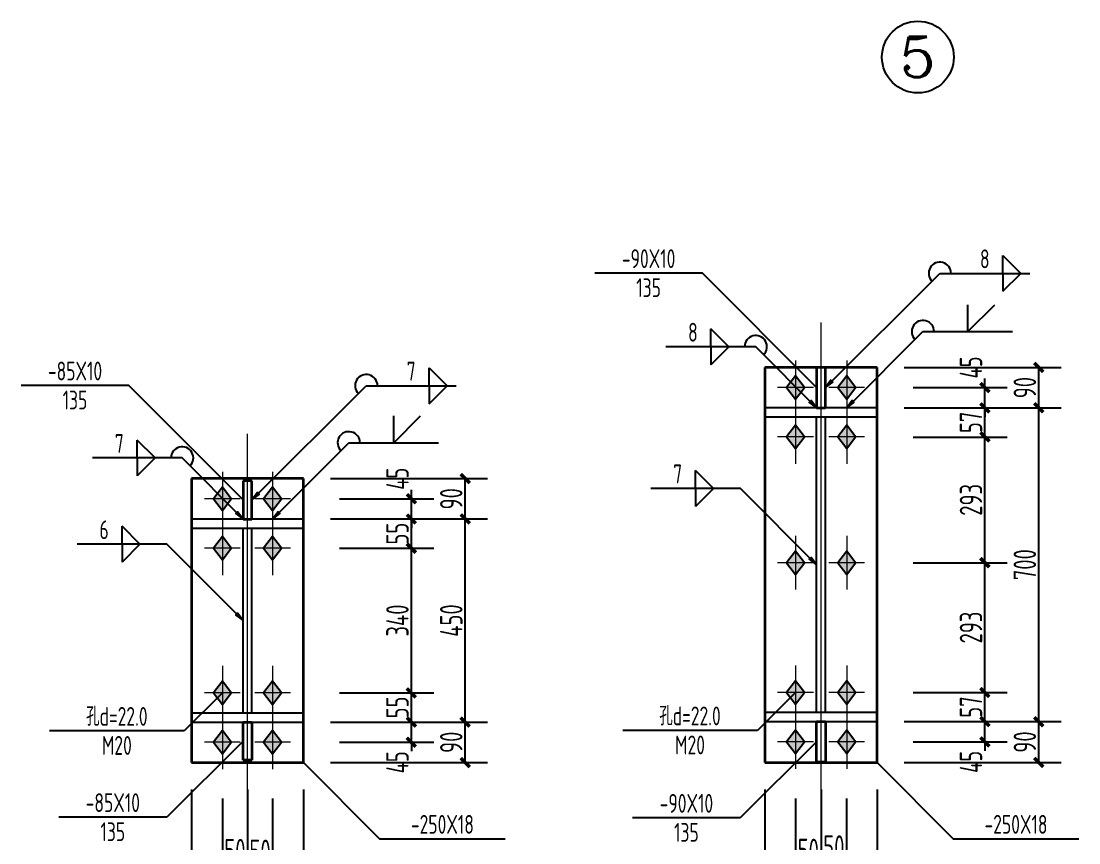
# Model space of a CAD drawing. Extents: x 69728788 to 150676229, y 15322671 to 43663798.
# Drawn here: x 75144719 to 75156501, y 19734607 to 19743758 of the extents above; entities that cross this region are included whole.
import ezdxf
from ezdxf.enums import TextEntityAlignment as Align

# ---------------------------------------------------------------- set-up
doc = ezdxf.new("R2010")
doc.units = 0
doc.header["$LTSCALE"] = 1000
doc.header["$MEASUREMENT"] = 0
doc.linetypes.add('线型6', pattern=[8.75, 5, -1.25, 1.25, -1.25])
doc.layers.get('0').update_dxf_attribs({"linetype": 'CONTINUOUS'})
doc.layers.get('DEFPOINTS').update_dxf_attribs({"linetype": 'CONTINUOUS'})
for name, color, linetype in [('10', 7, 'CONTINUOUS'), ('AXIS', 3, 'CONTINUOUS'), ('AXIS_TEXT', 7, 'CONTINUOUS'), ('尺寸标注', 253, 'CONTINUOUS'), ('焊缝标注', 253, 'CONTINUOUS'), ('螺栓孔标注', 253, 'CONTINUOUS'), ('钢板标注', 253, 'CONTINUOUS')]:
    doc.layers.add(name, color=color, linetype=linetype)
doc.layers.add('20', color=2, linetype='CONTINUOUS', lineweight=35)
doc.styles.add('COMPLEX', font='COMPLEX')
doc.styles.add('PkpmHz', font='Pkpmeng', dxfattribs={"width": 0.7, "bigfont": 'hztxt'})
doc.dimstyles.new('Pkpm_1.00', dxfattribs={"dimtxt": 250, "dimasz": 100, "dimexe": 250, "dimexo": 0.0625, "dimgap": 30, "dimtad": 1, "dimdec": 0, "dimrnd": 5, "dimzin": 0, "dimdsep": 46, "dimtxsty": 'PkpmHz', "dimblk1": 'ARCHTICK', "dimblk2": 'ARCHTICK', "dimsah": 1, "dimcen": 0.09, "dimadec": 0, "dimazin": 0, "dimtfac": 1, "dimtdec": 0, "dimtmove": 2, "dimatfit": 1, "dimfxl": 1, "dimtolj": 1, "dimtzin": 0, "dimarcsym": 0})

# ---------------------------------------------------------------- blocks, each defined once
blk = doc.blocks.new('_AXISO')
blk.add_circle((0, 0), 0.5)
at = {"layer": 'AXIS_TEXT', "style": 'COMPLEX', "width": 1.041667}
blk.add_attdef('A', text='', height=0.56, dxfattribs=at).set_placement((-0.25, -0.28), (0.25, -0.28), align=Align.FIT)
blk = doc.blocks.new('_ArchTick')
at = {"color": 0, "linetype": 'ByBlock', "const_width": 0.4}
blk.add_lwpolyline([(-0.5, -0.5), (0.5, 0.5)], dxfattribs=at)
blk = doc.blocks.new('*D1156')
at = {"layer": 'DEFPOINTS', "color": 0, "linetype": 'Continuous'}
for p in [(75147865, 19738439), (75149065, 19738439), (75147865, 19738214)]:
    blk.add_point(p, dxfattribs=at)
at = {"layer": '尺寸标注', "color": 0, "linetype": 'Continuous', "lineweight": -2}
for p, q in [((75149065, 19738439), (75149065, 19738539)), ((75148265, 19738439), (75149315, 19738439)), ((75149065, 19738214), (75149065, 19738439)), ((75148265, 19738214), (75149315, 19738214)), ((75149065, 19738214), (75149065, 19738114))]:
    blk.add_line(p, q, dxfattribs=at)
at = {"layer": '尺寸标注', "color": 0, "linetype": 'Continuous', "lineweight": -2, "xscale": 100, "yscale": 100, "zscale": 100}
for p, rotation in [((75149065, 19738439), 270), ((75149065, 19738214), 90)]:
    blk.add_blockref('_ArchTick', p, dxfattribs=dict(at, rotation=rotation))
at = {"layer": '尺寸标注', "color": 0, "linetype": 'Continuous', "insert": (75148910, 19738662), "char_height": 250, "attachment_point": 5, "rotation": 90, "style": 'PkpmHz'}
blk.add_mtext('\\A1;45', dxfattribs=at)
blk = doc.blocks.new('*D1157')
at = {"layer": 'DEFPOINTS', "color": 0, "linetype": 'Continuous'}
for p in [(75147865, 19738214), (75149065, 19738214), (75147865, 19737889)]:
    blk.add_point(p, dxfattribs=at)
at = {"layer": '尺寸标注', "color": 0, "linetype": 'Continuous', "lineweight": -2}
for p, q in [((75148265, 19738214), (75149315, 19738214)), ((75149065, 19737889), (75149065, 19738214)), ((75148265, 19737889), (75149315, 19737889))]:
    blk.add_line(p, q, dxfattribs=at)
at = {"layer": '尺寸标注', "color": 0, "linetype": 'Continuous', "lineweight": -2, "xscale": 100, "yscale": 100, "zscale": 100}
for p, rotation in [((75149065, 19738214), 90), ((75149065, 19737889), 270)]:
    blk.add_blockref('_ArchTick', p, dxfattribs=dict(at, rotation=rotation))
at = {"layer": '尺寸标注', "color": 0, "linetype": 'Continuous', "insert": (75148910, 19738051), "char_height": 250, "attachment_point": 5, "rotation": 90, "style": 'PkpmHz'}
blk.add_mtext('\\A1;55', dxfattribs=at)
blk = doc.blocks.new('*D1158')
at = {"layer": 'DEFPOINTS', "color": 0, "linetype": 'Continuous'}
for p in [(75147865, 19735952), (75149065, 19735952), (75147865, 19735727)]:
    blk.add_point(p, dxfattribs=at)
at = {"layer": '尺寸标注', "color": 0, "linetype": 'Continuous', "lineweight": -2}
for p, q in [((75148265, 19735952), (75149315, 19735952)), ((75149065, 19735952), (75149065, 19736052)), ((75149065, 19735727), (75149065, 19735952)), ((75148265, 19735727), (75149315, 19735727)), ((75149065, 19735727), (75149065, 19735627))]:
    blk.add_line(p, q, dxfattribs=at)
at = {"layer": '尺寸标注', "color": 0, "linetype": 'Continuous', "lineweight": -2, "xscale": 100, "yscale": 100, "zscale": 100}
for p, rotation in [((75149065, 19735952), 270), ((75149065, 19735727), 90)]:
    blk.add_blockref('_ArchTick', p, dxfattribs=dict(at, rotation=rotation))
at = {"layer": '尺寸标注', "color": 0, "linetype": 'Continuous', "insert": (75148910, 19735504), "char_height": 250, "attachment_point": 5, "rotation": 90, "style": 'PkpmHz'}
blk.add_mtext('\\A1;45', dxfattribs=at)
blk = doc.blocks.new('*D1159')
at = {"layer": 'DEFPOINTS', "color": 0, "linetype": 'Continuous'}
for p in [(75147865, 19736277), (75149065, 19736277), (75147865, 19735952)]:
    blk.add_point(p, dxfattribs=at)
at = {"layer": '尺寸标注', "color": 0, "linetype": 'Continuous', "lineweight": -2}
for p, q in [((75148265, 19736277), (75149315, 19736277)), ((75149065, 19735952), (75149065, 19736277)), ((75148265, 19735952), (75149315, 19735952))]:
    blk.add_line(p, q, dxfattribs=at)
at = {"layer": '尺寸标注', "color": 0, "linetype": 'Continuous', "lineweight": -2, "xscale": 100, "yscale": 100, "zscale": 100}
for p, rotation in [((75149065, 19736277), 90), ((75149065, 19735952), 270)]:
    blk.add_blockref('_ArchTick', p, dxfattribs=dict(at, rotation=rotation))
at = {"layer": '尺寸标注', "color": 0, "linetype": 'Continuous', "insert": (75148910, 19736115), "char_height": 250, "attachment_point": 5, "rotation": 90, "style": 'PkpmHz'}
blk.add_mtext('\\A1;55', dxfattribs=at)
blk = doc.blocks.new('*D1160')
at = {"layer": 'DEFPOINTS', "color": 0, "linetype": 'Continuous'}
for p in [(75147865, 19737889), (75149065, 19737889), (75147865, 19736277)]:
    blk.add_point(p, dxfattribs=at)
at = {"layer": '尺寸标注', "color": 0, "linetype": 'Continuous', "lineweight": -2}
for p, q in [((75148265, 19737889), (75149315, 19737889)), ((75149065, 19736277), (75149065, 19737889)), ((75148265, 19736277), (75149315, 19736277))]:
    blk.add_line(p, q, dxfattribs=at)
at = {"layer": '尺寸标注', "color": 0, "linetype": 'Continuous', "lineweight": -2, "xscale": 100, "yscale": 100, "zscale": 100}
for p, rotation in [((75149065, 19737889), 90), ((75149065, 19736277), 270)]:
    blk.add_blockref('_ArchTick', p, dxfattribs=dict(at, rotation=rotation))
at = {"layer": '尺寸标注', "color": 0, "linetype": 'Continuous', "insert": (75148910, 19737083), "char_height": 250, "attachment_point": 5, "rotation": 90, "style": 'PkpmHz'}
blk.add_mtext('\\A1;340', dxfattribs=at)
blk = doc.blocks.new('*D1161')
at = {"layer": 'DEFPOINTS', "color": 0, "linetype": 'Continuous'}
for p in [(75146960, 19735502), (75147240, 19735502), (75147240, 19734302)]:
    blk.add_point(p, dxfattribs=at)
at = {"layer": '尺寸标注', "color": 0, "linetype": 'Continuous', "lineweight": -2}
for p, q in [((75146960, 19735102), (75146960, 19734052)), ((75147240, 19735102), (75147240, 19734052)), ((75146960, 19734302), (75147240, 19734302))]:
    blk.add_line(p, q, dxfattribs=at)
at = {"layer": '尺寸标注', "color": 0, "linetype": 'Continuous', "lineweight": -2, "xscale": 100, "yscale": 100, "zscale": 100, "rotation": 180}
blk.add_blockref('_ArchTick', (75146960, 19734302), dxfattribs=at)
at = {"layer": '尺寸标注', "color": 0, "linetype": 'Continuous', "lineweight": -2, "xscale": 100, "yscale": 100, "zscale": 100}
blk.add_blockref('_ArchTick', (75147240, 19734302), dxfattribs=at)
at = {"layer": '尺寸标注', "color": 0, "linetype": 'Continuous', "insert": (75147100, 19734526), "char_height": 250, "attachment_point": 5, "style": 'PkpmHz'}
blk.add_mtext('\\A1;50', dxfattribs=at)
blk = doc.blocks.new('*D1162')
at = {"layer": 'DEFPOINTS', "color": 0, "linetype": 'Continuous'}
for p in [(75147240, 19735502), (75147520, 19735502), (75147520, 19734302)]:
    blk.add_point(p, dxfattribs=at)
at = {"layer": '尺寸标注', "color": 0, "linetype": 'Continuous', "lineweight": -2}
for p, q in [((75147240, 19735102), (75147240, 19734052)), ((75147520, 19735102), (75147520, 19734052)), ((75147240, 19734302), (75147520, 19734302))]:
    blk.add_line(p, q, dxfattribs=at)
at = {"layer": '尺寸标注', "color": 0, "linetype": 'Continuous', "lineweight": -2, "xscale": 100, "yscale": 100, "zscale": 100, "rotation": 180}
blk.add_blockref('_ArchTick', (75147240, 19734302), dxfattribs=at)
at = {"layer": '尺寸标注', "color": 0, "linetype": 'Continuous', "lineweight": -2, "xscale": 100, "yscale": 100, "zscale": 100}
blk.add_blockref('_ArchTick', (75147520, 19734302), dxfattribs=at)
at = {"layer": '尺寸标注', "color": 0, "linetype": 'Continuous', "insert": (75147380, 19734518), "char_height": 250, "attachment_point": 5, "style": 'PkpmHz'}
blk.add_mtext('\\A1;50', dxfattribs=at)
blk = doc.blocks.new('*D1163')
at = {"layer": 'DEFPOINTS', "color": 0, "linetype": 'Continuous'}
for p in [(75146615, 19735502), (75147240, 19735502), (75147240, 19733702)]:
    blk.add_point(p, dxfattribs=at)
at = {"layer": '尺寸标注', "color": 0, "linetype": 'Continuous', "lineweight": -2}
for p, q in [((75146615, 19735202), (75146615, 19733452)), ((75147240, 19735202), (75147240, 19733452)), ((75146615, 19733702), (75147240, 19733702))]:
    blk.add_line(p, q, dxfattribs=at)
at = {"layer": '尺寸标注', "color": 0, "linetype": 'Continuous', "lineweight": -2, "xscale": 100, "yscale": 100, "zscale": 100, "rotation": 180}
blk.add_blockref('_ArchTick', (75146615, 19733702), dxfattribs=at)
at = {"layer": '尺寸标注', "color": 0, "linetype": 'Continuous', "lineweight": -2, "xscale": 100, "yscale": 100, "zscale": 100}
blk.add_blockref('_ArchTick', (75147240, 19733702), dxfattribs=at)
at = {"layer": '尺寸标注', "color": 0, "linetype": 'Continuous', "insert": (75146927, 19733857), "char_height": 250, "attachment_point": 5, "style": 'PkpmHz'}
blk.add_mtext('\\A1;125', dxfattribs=at)
blk = doc.blocks.new('*D1164')
at = {"layer": 'DEFPOINTS', "color": 0, "linetype": 'Continuous'}
for p in [(75147240, 19735502), (75147865, 19735502), (75147865, 19733702)]:
    blk.add_point(p, dxfattribs=at)
at = {"layer": '尺寸标注', "color": 0, "linetype": 'Continuous', "lineweight": -2}
for p, q in [((75147240, 19735202), (75147240, 19733452)), ((75147865, 19735202), (75147865, 19733452)), ((75147240, 19733702), (75147865, 19733702))]:
    blk.add_line(p, q, dxfattribs=at)
at = {"layer": '尺寸标注', "color": 0, "linetype": 'Continuous', "lineweight": -2, "xscale": 100, "yscale": 100, "zscale": 100, "rotation": 180}
blk.add_blockref('_ArchTick', (75147240, 19733702), dxfattribs=at)
at = {"layer": '尺寸标注', "color": 0, "linetype": 'Continuous', "lineweight": -2, "xscale": 100, "yscale": 100, "zscale": 100}
blk.add_blockref('_ArchTick', (75147865, 19733702), dxfattribs=at)
at = {"layer": '尺寸标注', "color": 0, "linetype": 'Continuous', "insert": (75147552, 19733857), "char_height": 250, "attachment_point": 5, "style": 'PkpmHz'}
blk.add_mtext('\\A1;125', dxfattribs=at)
blk = doc.blocks.new('*D1165')
at = {"layer": 'DEFPOINTS', "color": 0, "linetype": 'Continuous'}
for p in [(75147865, 19735952), (75149665, 19735952), (75147865, 19735502)]:
    blk.add_point(p, dxfattribs=at)
at = {"layer": '尺寸标注', "color": 0, "linetype": 'Continuous', "lineweight": -2}
for p, q in [((75148165, 19735952), (75149915, 19735952)), ((75149665, 19735502), (75149665, 19735952)), ((75148165, 19735502), (75149915, 19735502))]:
    blk.add_line(p, q, dxfattribs=at)
at = {"layer": '尺寸标注', "color": 0, "linetype": 'Continuous', "lineweight": -2, "xscale": 100, "yscale": 100, "zscale": 100}
for p, rotation in [((75149665, 19735952), 90), ((75149665, 19735502), 270)]:
    blk.add_blockref('_ArchTick', p, dxfattribs=dict(at, rotation=rotation))
at = {"layer": '尺寸标注', "color": 0, "linetype": 'Continuous', "insert": (75149510, 19735727), "char_height": 250, "attachment_point": 5, "rotation": 90, "style": 'PkpmHz'}
blk.add_mtext('\\A1;90', dxfattribs=at)
blk = doc.blocks.new('*D1166')
at = {"layer": 'DEFPOINTS', "color": 0, "linetype": 'Continuous'}
for p in [(75147865, 19738214), (75149665, 19738214), (75147865, 19735952)]:
    blk.add_point(p, dxfattribs=at)
at = {"layer": '尺寸标注', "color": 0, "linetype": 'Continuous', "lineweight": -2}
for p, q in [((75148165, 19738214), (75149915, 19738214)), ((75149665, 19735952), (75149665, 19738214)), ((75148165, 19735952), (75149915, 19735952))]:
    blk.add_line(p, q, dxfattribs=at)
at = {"layer": '尺寸标注', "color": 0, "linetype": 'Continuous', "lineweight": -2, "xscale": 100, "yscale": 100, "zscale": 100}
for p, rotation in [((75149665, 19738214), 90), ((75149665, 19735952), 270)]:
    blk.add_blockref('_ArchTick', p, dxfattribs=dict(at, rotation=rotation))
at = {"layer": '尺寸标注', "color": 0, "linetype": 'Continuous', "insert": (75149510, 19737083), "char_height": 250, "attachment_point": 5, "rotation": 90, "style": 'PkpmHz'}
blk.add_mtext('\\A1;450', dxfattribs=at)
blk = doc.blocks.new('*D1167')
at = {"layer": 'DEFPOINTS', "color": 0, "linetype": 'Continuous'}
for p in [(75147865, 19738664), (75149665, 19738664), (75147865, 19738214)]:
    blk.add_point(p, dxfattribs=at)
at = {"layer": '尺寸标注', "color": 0, "linetype": 'Continuous', "lineweight": -2}
for p, q in [((75148165, 19738664), (75149915, 19738664)), ((75149665, 19738214), (75149665, 19738664)), ((75148165, 19738214), (75149915, 19738214))]:
    blk.add_line(p, q, dxfattribs=at)
at = {"layer": '尺寸标注', "color": 0, "linetype": 'Continuous', "lineweight": -2, "xscale": 100, "yscale": 100, "zscale": 100}
for p, rotation in [((75149665, 19738664), 90), ((75149665, 19738214), 270)]:
    blk.add_blockref('_ArchTick', p, dxfattribs=dict(at, rotation=rotation))
at = {"layer": '尺寸标注', "color": 0, "linetype": 'Continuous', "insert": (75149510, 19738439), "char_height": 250, "attachment_point": 5, "rotation": 90, "style": 'PkpmHz'}
blk.add_mtext('\\A1;90', dxfattribs=at)
blk = doc.blocks.new('*D1168')
at = {"layer": 'DEFPOINTS', "color": 0, "linetype": 'Continuous'}
for p in [(75154254, 19739677), (75155454, 19739677), (75154254, 19739452)]:
    blk.add_point(p, dxfattribs=at)
at = {"layer": '尺寸标注', "color": 0, "linetype": 'Continuous', "lineweight": -2}
for p, q in [((75155454, 19739677), (75155454, 19739777)), ((75154654, 19739677), (75155704, 19739677)), ((75155454, 19739452), (75155454, 19739677)), ((75154654, 19739452), (75155704, 19739452)), ((75155454, 19739452), (75155454, 19739352))]:
    blk.add_line(p, q, dxfattribs=at)
at = {"layer": '尺寸标注', "color": 0, "linetype": 'Continuous', "lineweight": -2, "xscale": 100, "yscale": 100, "zscale": 100}
for p, rotation in [((75155454, 19739677), 270), ((75155454, 19739452), 90)]:
    blk.add_blockref('_ArchTick', p, dxfattribs=dict(at, rotation=rotation))
at = {"layer": '尺寸标注', "color": 0, "linetype": 'Continuous', "insert": (75155299, 19739901), "char_height": 250, "attachment_point": 5, "rotation": 90, "style": 'PkpmHz'}
blk.add_mtext('\\A1;45', dxfattribs=at)
blk = doc.blocks.new('*D1169')
at = {"layer": 'DEFPOINTS', "color": 0, "linetype": 'Continuous'}
for p in [(75154254, 19739452), (75155454, 19739452), (75154254, 19739127)]:
    blk.add_point(p, dxfattribs=at)
at = {"layer": '尺寸标注', "color": 0, "linetype": 'Continuous', "lineweight": -2}
for p, q in [((75154654, 19739452), (75155704, 19739452)), ((75155454, 19739127), (75155454, 19739452)), ((75154654, 19739127), (75155704, 19739127))]:
    blk.add_line(p, q, dxfattribs=at)
at = {"layer": '尺寸标注', "color": 0, "linetype": 'Continuous', "lineweight": -2, "xscale": 100, "yscale": 100, "zscale": 100}
for p, rotation in [((75155454, 19739452), 90), ((75155454, 19739127), 270)]:
    blk.add_blockref('_ArchTick', p, dxfattribs=dict(at, rotation=rotation))
at = {"layer": '尺寸标注', "color": 0, "linetype": 'Continuous', "insert": (75155299, 19739290), "char_height": 250, "attachment_point": 5, "rotation": 90, "style": 'PkpmHz'}
blk.add_mtext('\\A1;57', dxfattribs=at)
blk = doc.blocks.new('*D1170')
at = {"layer": 'DEFPOINTS', "color": 0, "linetype": 'Continuous'}
for p in [(75154254, 19735957), (75155454, 19735957), (75154254, 19735732)]:
    blk.add_point(p, dxfattribs=at)
at = {"layer": '尺寸标注', "color": 0, "linetype": 'Continuous', "lineweight": -2}
for p, q in [((75155454, 19735957), (75155454, 19736057)), ((75154654, 19735957), (75155704, 19735957)), ((75155454, 19735732), (75155454, 19735957)), ((75154654, 19735732), (75155704, 19735732)), ((75155454, 19735732), (75155454, 19735632))]:
    blk.add_line(p, q, dxfattribs=at)
at = {"layer": '尺寸标注', "color": 0, "linetype": 'Continuous', "lineweight": -2, "xscale": 100, "yscale": 100, "zscale": 100}
for p, rotation in [((75155454, 19735957), 270), ((75155454, 19735732), 90)]:
    blk.add_blockref('_ArchTick', p, dxfattribs=dict(at, rotation=rotation))
at = {"layer": '尺寸标注', "color": 0, "linetype": 'Continuous', "insert": (75155299, 19735509), "char_height": 250, "attachment_point": 5, "rotation": 90, "style": 'PkpmHz'}
blk.add_mtext('\\A1;45', dxfattribs=at)
blk = doc.blocks.new('*D1171')
at = {"layer": 'DEFPOINTS', "color": 0, "linetype": 'Continuous'}
for p in [(75154254, 19736282), (75155454, 19736282), (75154254, 19735957)]:
    blk.add_point(p, dxfattribs=at)
at = {"layer": '尺寸标注', "color": 0, "linetype": 'Continuous', "lineweight": -2}
for p, q in [((75154654, 19736282), (75155704, 19736282)), ((75155454, 19735957), (75155454, 19736282)), ((75154654, 19735957), (75155704, 19735957))]:
    blk.add_line(p, q, dxfattribs=at)
at = {"layer": '尺寸标注', "color": 0, "linetype": 'Continuous', "lineweight": -2, "xscale": 100, "yscale": 100, "zscale": 100}
for p, rotation in [((75155454, 19736282), 90), ((75155454, 19735957), 270)]:
    blk.add_blockref('_ArchTick', p, dxfattribs=dict(at, rotation=rotation))
at = {"layer": '尺寸标注', "color": 0, "linetype": 'Continuous', "insert": (75155299, 19736120), "char_height": 250, "attachment_point": 5, "rotation": 90, "style": 'PkpmHz'}
blk.add_mtext('\\A1;57', dxfattribs=at)
blk = doc.blocks.new('*D1172')
at = {"layer": 'DEFPOINTS', "color": 0, "linetype": 'Continuous'}
for p in [(75154254, 19739127), (75155454, 19739127), (75154254, 19737727)]:
    blk.add_point(p, dxfattribs=at)
at = {"layer": '尺寸标注', "color": 0, "linetype": 'Continuous', "lineweight": -2}
for p, q in [((75154654, 19739127), (75155704, 19739127)), ((75155454, 19737727), (75155454, 19739127)), ((75154654, 19737727), (75155704, 19737727))]:
    blk.add_line(p, q, dxfattribs=at)
at = {"layer": '尺寸标注', "color": 0, "linetype": 'Continuous', "lineweight": -2, "xscale": 100, "yscale": 100, "zscale": 100}
for p, rotation in [((75155454, 19739127), 90), ((75155454, 19737727), 270)]:
    blk.add_blockref('_ArchTick', p, dxfattribs=dict(at, rotation=rotation))
at = {"layer": '尺寸标注', "color": 0, "linetype": 'Continuous', "insert": (75155299, 19738427), "char_height": 250, "attachment_point": 5, "rotation": 90, "style": 'PkpmHz'}
blk.add_mtext('\\A1;293', dxfattribs=at)
blk = doc.blocks.new('*D1173')
at = {"layer": 'DEFPOINTS', "color": 0, "linetype": 'Continuous'}
for p in [(75154254, 19737727), (75155454, 19737727), (75154254, 19736282)]:
    blk.add_point(p, dxfattribs=at)
at = {"layer": '尺寸标注', "color": 0, "linetype": 'Continuous', "lineweight": -2}
for p, q in [((75154654, 19737727), (75155704, 19737727)), ((75155454, 19736282), (75155454, 19737727)), ((75154654, 19736282), (75155704, 19736282))]:
    blk.add_line(p, q, dxfattribs=at)
at = {"layer": '尺寸标注', "color": 0, "linetype": 'Continuous', "lineweight": -2, "xscale": 100, "yscale": 100, "zscale": 100}
for p, rotation in [((75155454, 19737727), 90), ((75155454, 19736282), 270)]:
    blk.add_blockref('_ArchTick', p, dxfattribs=dict(at, rotation=rotation))
at = {"layer": '尺寸标注', "color": 0, "linetype": 'Continuous', "insert": (75155299, 19737005), "char_height": 250, "attachment_point": 5, "rotation": 90, "style": 'PkpmHz'}
blk.add_mtext('\\A1;293', dxfattribs=at)
blk = doc.blocks.new('*D1174')
at = {"layer": 'DEFPOINTS', "color": 0, "linetype": 'Continuous'}
for p in [(75153344, 19735502), (75153629, 19735502), (75153629, 19734302)]:
    blk.add_point(p, dxfattribs=at)
at = {"layer": '尺寸标注', "color": 0, "linetype": 'Continuous', "lineweight": -2}
for p, q in [((75153344, 19735102), (75153344, 19734052)), ((75153629, 19735102), (75153629, 19734052)), ((75153344, 19734302), (75153629, 19734302))]:
    blk.add_line(p, q, dxfattribs=at)
at = {"layer": '尺寸标注', "color": 0, "linetype": 'Continuous', "lineweight": -2, "xscale": 100, "yscale": 100, "zscale": 100, "rotation": 180}
blk.add_blockref('_ArchTick', (75153344, 19734302), dxfattribs=at)
at = {"layer": '尺寸标注', "color": 0, "linetype": 'Continuous', "lineweight": -2, "xscale": 100, "yscale": 100, "zscale": 100}
blk.add_blockref('_ArchTick', (75153629, 19734302), dxfattribs=at)
at = {"layer": '尺寸标注', "color": 0, "linetype": 'Continuous', "insert": (75153487, 19734528), "char_height": 250, "attachment_point": 5, "style": 'PkpmHz'}
blk.add_mtext('\\A1;50', dxfattribs=at)
blk = doc.blocks.new('*D1175')
at = {"layer": 'DEFPOINTS', "color": 0, "linetype": 'Continuous'}
for p in [(75153629, 19735502), (75153914, 19735502), (75153914, 19734302)]:
    blk.add_point(p, dxfattribs=at)
at = {"layer": '尺寸标注', "color": 0, "linetype": 'Continuous', "lineweight": -2}
for p, q in [((75153629, 19735102), (75153629, 19734052)), ((75153914, 19735102), (75153914, 19734052)), ((75153629, 19734302), (75153914, 19734302))]:
    blk.add_line(p, q, dxfattribs=at)
at = {"layer": '尺寸标注', "color": 0, "linetype": 'Continuous', "lineweight": -2, "xscale": 100, "yscale": 100, "zscale": 100, "rotation": 180}
blk.add_blockref('_ArchTick', (75153629, 19734302), dxfattribs=at)
at = {"layer": '尺寸标注', "color": 0, "linetype": 'Continuous', "lineweight": -2, "xscale": 100, "yscale": 100, "zscale": 100}
blk.add_blockref('_ArchTick', (75153914, 19734302), dxfattribs=at)
at = {"layer": '尺寸标注', "color": 0, "linetype": 'Continuous', "insert": (75153772, 19734566), "char_height": 250, "attachment_point": 5, "style": 'PkpmHz'}
blk.add_mtext('\\A1;50', dxfattribs=at)
blk = doc.blocks.new('*D1176')
at = {"layer": 'DEFPOINTS', "color": 0, "linetype": 'Continuous'}
for p in [(75153004, 19735502), (75153629, 19735502), (75153629, 19733702)]:
    blk.add_point(p, dxfattribs=at)
at = {"layer": '尺寸标注', "color": 0, "linetype": 'Continuous', "lineweight": -2}
for p, q in [((75153004, 19735202), (75153004, 19733452)), ((75153629, 19735202), (75153629, 19733452)), ((75153004, 19733702), (75153629, 19733702))]:
    blk.add_line(p, q, dxfattribs=at)
at = {"layer": '尺寸标注', "color": 0, "linetype": 'Continuous', "lineweight": -2, "xscale": 100, "yscale": 100, "zscale": 100, "rotation": 180}
blk.add_blockref('_ArchTick', (75153004, 19733702), dxfattribs=at)
at = {"layer": '尺寸标注', "color": 0, "linetype": 'Continuous', "lineweight": -2, "xscale": 100, "yscale": 100, "zscale": 100}
blk.add_blockref('_ArchTick', (75153629, 19733702), dxfattribs=at)
at = {"layer": '尺寸标注', "color": 0, "linetype": 'Continuous', "insert": (75153317, 19733857), "char_height": 250, "attachment_point": 5, "style": 'PkpmHz'}
blk.add_mtext('\\A1;125', dxfattribs=at)
blk = doc.blocks.new('*D1177')
at = {"layer": 'DEFPOINTS', "color": 0, "linetype": 'Continuous'}
for p in [(75153629, 19735502), (75154254, 19735502), (75154254, 19733702)]:
    blk.add_point(p, dxfattribs=at)
at = {"layer": '尺寸标注', "color": 0, "linetype": 'Continuous', "lineweight": -2}
for p, q in [((75153629, 19735202), (75153629, 19733452)), ((75154254, 19735202), (75154254, 19733452)), ((75153629, 19733702), (75154254, 19733702))]:
    blk.add_line(p, q, dxfattribs=at)
at = {"layer": '尺寸标注', "color": 0, "linetype": 'Continuous', "lineweight": -2, "xscale": 100, "yscale": 100, "zscale": 100, "rotation": 180}
blk.add_blockref('_ArchTick', (75153629, 19733702), dxfattribs=at)
at = {"layer": '尺寸标注', "color": 0, "linetype": 'Continuous', "lineweight": -2, "xscale": 100, "yscale": 100, "zscale": 100}
blk.add_blockref('_ArchTick', (75154254, 19733702), dxfattribs=at)
at = {"layer": '尺寸标注', "color": 0, "linetype": 'Continuous', "insert": (75153942, 19733857), "char_height": 250, "attachment_point": 5, "style": 'PkpmHz'}
blk.add_mtext('\\A1;125', dxfattribs=at)
blk = doc.blocks.new('*D1178')
at = {"layer": 'DEFPOINTS', "color": 0, "linetype": 'Continuous'}
for p in [(75154254, 19735957), (75156054, 19735957), (75154254, 19735502)]:
    blk.add_point(p, dxfattribs=at)
at = {"layer": '尺寸标注', "color": 0, "linetype": 'Continuous', "lineweight": -2}
for p, q in [((75154554, 19735957), (75156304, 19735957)), ((75156054, 19735502), (75156054, 19735957)), ((75154554, 19735502), (75156304, 19735502))]:
    blk.add_line(p, q, dxfattribs=at)
at = {"layer": '尺寸标注', "color": 0, "linetype": 'Continuous', "lineweight": -2, "xscale": 100, "yscale": 100, "zscale": 100}
for p, rotation in [((75156054, 19735957), 90), ((75156054, 19735502), 270)]:
    blk.add_blockref('_ArchTick', p, dxfattribs=dict(at, rotation=rotation))
at = {"layer": '尺寸标注', "color": 0, "linetype": 'Continuous', "insert": (75155899, 19735730), "char_height": 250, "attachment_point": 5, "rotation": 90, "style": 'PkpmHz'}
blk.add_mtext('\\A1;90', dxfattribs=at)
blk = doc.blocks.new('*D1179')
at = {"layer": 'DEFPOINTS', "color": 0, "linetype": 'Continuous'}
for p in [(75154254, 19739452), (75156054, 19739452), (75154254, 19735957)]:
    blk.add_point(p, dxfattribs=at)
at = {"layer": '尺寸标注', "color": 0, "linetype": 'Continuous', "lineweight": -2}
for p, q in [((75154554, 19739452), (75156304, 19739452)), ((75156054, 19735957), (75156054, 19739452)), ((75154554, 19735957), (75156304, 19735957))]:
    blk.add_line(p, q, dxfattribs=at)
at = {"layer": '尺寸标注', "color": 0, "linetype": 'Continuous', "lineweight": -2, "xscale": 100, "yscale": 100, "zscale": 100}
for p, rotation in [((75156054, 19739452), 90), ((75156054, 19735957), 270)]:
    blk.add_blockref('_ArchTick', p, dxfattribs=dict(at, rotation=rotation))
at = {"layer": '尺寸标注', "color": 0, "linetype": 'Continuous', "insert": (75155899, 19737705), "char_height": 250, "attachment_point": 5, "rotation": 90, "style": 'PkpmHz'}
blk.add_mtext('\\A1;700', dxfattribs=at)
blk = doc.blocks.new('*D1180')
at = {"layer": 'DEFPOINTS', "color": 0, "linetype": 'Continuous'}
for p in [(75154254, 19739902), (75156054, 19739902), (75154254, 19739452)]:
    blk.add_point(p, dxfattribs=at)
at = {"layer": '尺寸标注', "color": 0, "linetype": 'Continuous', "lineweight": -2}
for p, q in [((75154554, 19739902), (75156304, 19739902)), ((75156054, 19739452), (75156054, 19739902)), ((75154554, 19739452), (75156304, 19739452))]:
    blk.add_line(p, q, dxfattribs=at)
at = {"layer": '尺寸标注', "color": 0, "linetype": 'Continuous', "lineweight": -2, "xscale": 100, "yscale": 100, "zscale": 100}
for p, rotation in [((75156054, 19739902), 90), ((75156054, 19739452), 270)]:
    blk.add_blockref('_ArchTick', p, dxfattribs=dict(at, rotation=rotation))
at = {"layer": '尺寸标注', "color": 0, "linetype": 'Continuous', "insert": (75155899, 19739677), "char_height": 250, "attachment_point": 5, "rotation": 90, "style": 'PkpmHz'}
blk.add_mtext('\\A1;90', dxfattribs=at)

msp = doc.modelspace()

# ---------------------------------------------------------------- hatches: boundary and pattern name
at = {"layer": '10'}
for points in [[(75153344.5, 19739807.3), (75153244.5, 19739677.3), (75153344.5, 19739547.3), (75153444.5, 19739677.3)], [(75153914.5, 19739807.3), (75153814.5, 19739677.3), (75153914.5, 19739547.3), (75154014.5, 19739677.3)], [(75153344.5, 19739257.3), (75153244.5, 19739127.3), (75153344.5, 19738997.3), (75153444.5, 19739127.3)], [(75153914.5, 19739257.3), (75153814.5, 19739127.3), (75153914.5, 19738997.3), (75154014.5, 19739127.3)], [(75146959.8, 19738568.6), (75146859.8, 19738438.6), (75146959.8, 19738308.6), (75147059.8, 19738438.6)], [(75147519.8, 19738568.6), (75147419.8, 19738438.6), (75147519.8, 19738308.6), (75147619.8, 19738438.6)], [(75146959.8, 19738018.6), (75146859.8, 19737888.6), (75146959.8, 19737758.6), (75147059.8, 19737888.6)], [(75147519.8, 19738018.6), (75147419.8, 19737888.6), (75147519.8, 19737758.6), (75147619.8, 19737888.6)], [(75153344.5, 19737857.3), (75153244.5, 19737727.3), (75153344.5, 19737597.3), (75153444.5, 19737727.3)], [(75153914.5, 19737857.3), (75153814.5, 19737727.3), (75153914.5, 19737597.3), (75154014.5, 19737727.3)], [(75153344.5, 19736412.3), (75153244.5, 19736282.3), (75153344.5, 19736152.3), (75153444.5, 19736282.3)], [(75153914.5, 19736412.3), (75153814.5, 19736282.3), (75153914.5, 19736152.3), (75154014.5, 19736282.3)], [(75146959.8, 19736407.3), (75146859.8, 19736277.3), (75146959.8, 19736147.3), (75147059.8, 19736277.3)], [(75147519.8, 19736407.3), (75147419.8, 19736277.3), (75147519.8, 19736147.3), (75147619.8, 19736277.3)], [(75146959.8, 19735857.3), (75146859.8, 19735727.3), (75146959.8, 19735597.3), (75147059.8, 19735727.3)], [(75147519.8, 19735857.3), (75147419.8, 19735727.3), (75147519.8, 19735597.3), (75147619.8, 19735727.3)], [(75153344.5, 19735862.3), (75153244.5, 19735732.3), (75153344.5, 19735602.3), (75153444.5, 19735732.3)], [(75153914.5, 19735862.3), (75153814.5, 19735732.3), (75153914.5, 19735602.3), (75154014.5, 19735732.3)]]:
    msp.add_hatch(color=1, dxfattribs=at).paths.add_polyline_path(points)
at = {"layer": '焊缝标注'}
for points in [[(75153679.5, 19739677.3), (75153760.8, 19739737.4), (75153739.6, 19739758.6)], [(75153579.5, 19739452.3), (75153519.5, 19739533.7), (75153498.2, 19739512.5)], [(75153914.5, 19739452.3), (75153995.8, 19739512.4), (75153974.6, 19739533.6)], [(75147289.8, 19738426.1), (75147371.1, 19738486.1), (75147349.9, 19738507.3)], [(75147189.8, 19738213.6), (75147129.8, 19738294.9), (75147108.6, 19738273.8)], [(75147519.8, 19738213.6), (75147601.1, 19738273.6), (75147579.9, 19738294.8)], [(75153579.5, 19737704.8), (75153519.5, 19737786.2), (75153498.2, 19737765)], [(75147189.8, 19737082.9), (75147129.8, 19737164.3), (75147108.6, 19737143.1)]]:
    msp.add_hatch(color=256, dxfattribs=at).paths.add_polyline_path(points)

# ---------------------------------------------------------------- linework, layer by layer
at = {"layer": '10', "linetype": '线型6', "lineweight": 18, "ltscale": 100}
for p, q in [((75153629.5, 19735002.3), (75153629.5, 19740402.3)), ((75147239.8, 19735002.3), (75147239.8, 19739163.6))]:
    msp.add_line(p, q, dxfattribs=at)
at = {"layer": '10', "color": 9, "lineweight": 18, "ltscale": 100}
for p, q in [((75153344.5, 19739977.3), (75153344.5, 19739377.3)), ((75153914.5, 19739977.3), (75153914.5, 19739377.3)), ((75153544.5, 19739677.3), (75153144.5, 19739677.3)), ((75154114.5, 19739677.3), (75153714.5, 19739677.3)), ((75153344.5, 19739427.3), (75153344.5, 19738827.3)), ((75153914.5, 19739427.3), (75153914.5, 19738827.3)), ((75153544.5, 19739127.3), (75153144.5, 19739127.3)), ((75154114.5, 19739127.3), (75153714.5, 19739127.3)), ((75146959.8, 19738738.6), (75146959.8, 19738138.6)), ((75147519.8, 19738738.6), (75147519.8, 19738138.6)), ((75147159.8, 19738438.6), (75146759.8, 19738438.6)), ((75147719.8, 19738438.6), (75147319.8, 19738438.6)), ((75146959.8, 19738188.6), (75146959.8, 19737588.6)), ((75147519.8, 19738188.6), (75147519.8, 19737588.6)), ((75153344.5, 19738027.3), (75153344.5, 19737427.3)), ((75153914.5, 19738027.3), (75153914.5, 19737427.3)), ((75147159.8, 19737888.6), (75146759.8, 19737888.6)), ((75147719.8, 19737888.6), (75147319.8, 19737888.6)), ((75153544.5, 19737727.3), (75153144.5, 19737727.3)), ((75154114.5, 19737727.3), (75153714.5, 19737727.3)), ((75146959.8, 19736577.3), (75146959.8, 19735977.3)), ((75147519.8, 19736577.3), (75147519.8, 19735977.3)), ((75153344.5, 19736582.3), (75153344.5, 19735982.3)), ((75153914.5, 19736582.3), (75153914.5, 19735982.3)), ((75147159.8, 19736277.3), (75146759.8, 19736277.3)), ((75147719.8, 19736277.3), (75147319.8, 19736277.3)), ((75153544.5, 19736282.3), (75153144.5, 19736282.3)), ((75154114.5, 19736282.3), (75153714.5, 19736282.3)), ((75146959.8, 19736027.3), (75146959.8, 19735427.3)), ((75147519.8, 19736027.3), (75147519.8, 19735427.3)), ((75153344.5, 19736032.3), (75153344.5, 19735432.3)), ((75153914.5, 19736032.3), (75153914.5, 19735432.3)), ((75147159.8, 19735727.3), (75146759.8, 19735727.3)), ((75147719.8, 19735727.3), (75147319.8, 19735727.3)), ((75153544.5, 19735732.3), (75153144.5, 19735732.3)), ((75154114.5, 19735732.3), (75153714.5, 19735732.3))]:
    msp.add_line(p, q, dxfattribs=at)
at = {"layer": '10', "color": 3, "ltscale": 100}
for p, q in [((75154254.5, 19739452.3), (75153004.5, 19739452.3)), ((75153004.5, 19739452.3), (75153004.5, 19739352.3)), ((75154254.5, 19739352.3), (75154254.5, 19739452.3)), ((75153004.5, 19739352.3), (75154254.5, 19739352.3)), ((75153579.5, 19736057.3), (75153579.5, 19739352.3)), ((75153679.5, 19736057.3), (75153679.5, 19739352.3)), ((75147864.8, 19738213.6), (75146614.8, 19738213.6)), ((75146614.8, 19738213.6), (75146614.8, 19738113.6)), ((75147864.8, 19738113.6), (75147864.8, 19738213.6)), ((75146614.8, 19738113.6), (75147864.8, 19738113.6)), ((75147189.8, 19736052.3), (75147189.8, 19738113.6)), ((75147289.8, 19736052.3), (75147289.8, 19738113.6)), ((75154254.5, 19736057.3), (75153004.5, 19736057.3)), ((75153004.5, 19736057.3), (75153004.5, 19735957.3)), ((75154254.5, 19735957.3), (75154254.5, 19736057.3)), ((75147864.8, 19736052.3), (75146614.8, 19736052.3)), ((75146614.8, 19736052.3), (75146614.8, 19735952.3)), ((75146614.8, 19735952.3), (75147864.8, 19735952.3)), ((75147864.8, 19735952.3), (75147864.8, 19736052.3)), ((75153004.5, 19735957.3), (75154254.5, 19735957.3))]:
    msp.add_line(p, q, dxfattribs=at)
at = {"layer": '10', "color": 1, "linetype": 'Continuous'}
for points in [[(75153344.5, 19739807.3), (75153244.5, 19739677.3), (75153344.5, 19739547.3), (75153444.5, 19739677.3)], [(75153914.5, 19739807.3), (75153814.5, 19739677.3), (75153914.5, 19739547.3), (75154014.5, 19739677.3)], [(75153344.5, 19739257.3), (75153244.5, 19739127.3), (75153344.5, 19738997.3), (75153444.5, 19739127.3)], [(75153914.5, 19739257.3), (75153814.5, 19739127.3), (75153914.5, 19738997.3), (75154014.5, 19739127.3)], [(75146959.8, 19738568.6), (75146859.8, 19738438.6), (75146959.8, 19738308.6), (75147059.8, 19738438.6)], [(75147519.8, 19738568.6), (75147419.8, 19738438.6), (75147519.8, 19738308.6), (75147619.8, 19738438.6)], [(75146959.8, 19738018.6), (75146859.8, 19737888.6), (75146959.8, 19737758.6), (75147059.8, 19737888.6)], [(75147519.8, 19738018.6), (75147419.8, 19737888.6), (75147519.8, 19737758.6), (75147619.8, 19737888.6)], [(75153344.5, 19737857.3), (75153244.5, 19737727.3), (75153344.5, 19737597.3), (75153444.5, 19737727.3)], [(75153914.5, 19737857.3), (75153814.5, 19737727.3), (75153914.5, 19737597.3), (75154014.5, 19737727.3)], [(75153344.5, 19736412.3), (75153244.5, 19736282.3), (75153344.5, 19736152.3), (75153444.5, 19736282.3)], [(75153914.5, 19736412.3), (75153814.5, 19736282.3), (75153914.5, 19736152.3), (75154014.5, 19736282.3)], [(75146959.8, 19736407.3), (75146859.8, 19736277.3), (75146959.8, 19736147.3), (75147059.8, 19736277.3)], [(75147519.8, 19736407.3), (75147419.8, 19736277.3), (75147519.8, 19736147.3), (75147619.8, 19736277.3)], [(75146959.8, 19735857.3), (75146859.8, 19735727.3), (75146959.8, 19735597.3), (75147059.8, 19735727.3)], [(75147519.8, 19735857.3), (75147419.8, 19735727.3), (75147519.8, 19735597.3), (75147619.8, 19735727.3)], [(75153344.5, 19735862.3), (75153244.5, 19735732.3), (75153344.5, 19735602.3), (75153444.5, 19735732.3)], [(75153914.5, 19735862.3), (75153814.5, 19735732.3), (75153914.5, 19735602.3), (75154014.5, 19735732.3)]]:
    msp.add_lwpolyline(points, close=True, dxfattribs=at)
at = {"layer": '20', "ltscale": 100}
for p, q in [((75154254.5, 19739902.3), (75153004.5, 19739902.3)), ((75153004.5, 19739902.3), (75153004.5, 19735502.3)), ((75153679.5, 19739902.3), (75153579.5, 19739902.3)), ((75153579.5, 19739902.3), (75153579.5, 19739452.3)), ((75153679.5, 19739452.3), (75153679.5, 19739902.3)), ((75154254.5, 19735502.3), (75154254.5, 19739902.3)), ((75153579.5, 19739452.3), (75153679.5, 19739452.3)), ((75147864.8, 19738663.6), (75146614.8, 19738663.6)), ((75146614.8, 19738663.6), (75146614.8, 19735502.3)), ((75147864.8, 19735502.3), (75147864.8, 19738663.6)), ((75147289.8, 19738638.6), (75147189.8, 19738638.6)), ((75147189.8, 19738638.6), (75147189.8, 19738213.6)), ((75147289.8, 19738213.6), (75147289.8, 19738638.6)), ((75147189.8, 19738213.6), (75147289.8, 19738213.6)), ((75147189.8, 19735952.3), (75147289.8, 19735952.3)), ((75147189.8, 19735527.3), (75147189.8, 19735952.3)), ((75147289.8, 19735952.3), (75147289.8, 19735527.3)), ((75153579.5, 19735957.3), (75153679.5, 19735957.3)), ((75153579.5, 19735507.3), (75153579.5, 19735957.3)), ((75153679.5, 19735957.3), (75153679.5, 19735507.3)), ((75146614.8, 19735502.3), (75147864.8, 19735502.3)), ((75147289.8, 19735527.3), (75147189.8, 19735527.3)), ((75153004.5, 19735502.3), (75154254.5, 19735502.3)), ((75153679.5, 19735507.3), (75153579.5, 19735507.3))]:
    msp.add_line(p, q, dxfattribs=at)
at = {"layer": '焊缝标注', "ltscale": 100}
for p, q in [((75155652.8, 19741149.6), (75155852.8, 19740949.6)), ((75155652.8, 19740949.6), (75155652.8, 19741149.6)), ((75153679.5, 19739677.3), (75154952.8, 19740949.6)), ((75154952.8, 19740949.6), (75155952.8, 19740949.6)), ((75155652.8, 19740749.6), (75155852.8, 19740949.6)), ((75155652.8, 19740949.6), (75155652.8, 19740749.6)), ((75155263.3, 19740300.5), (75155263.3, 19740600.5)), ((75155263.3, 19740300.5), (75155563.3, 19740600.5)), ((75152601.5, 19740132), (75152401.5, 19740332)), ((75152401.5, 19740132), (75152401.5, 19740332)), ((75153914.5, 19739452.3), (75154763.3, 19740300.5)), ((75154763.3, 19740300.5), (75155763.3, 19740300.5)), ((75152901.5, 19740132), (75151901.5, 19740132)), ((75152601.5, 19740132), (75152401.5, 19739932)), ((75152401.5, 19740132), (75152401.5, 19739932)), ((75153579.5, 19739452.3), (75152901.5, 19740132)), ((75149263.1, 19739898.3), (75149463.1, 19739698.3)), ((75149263.1, 19739698.3), (75149263.1, 19739898.3)), ((75147289.8, 19738426.1), (75148563.1, 19739698.3)), ((75148563.1, 19739698.3), (75149563.1, 19739698.3)), ((75149263.1, 19739498.3), (75149463.1, 19739698.3)), ((75149263.1, 19739698.3), (75149263.1, 19739498.3)), ((75148868.7, 19739061.7), (75148868.7, 19739361.7)), ((75148868.7, 19739061.7), (75149168.7, 19739361.7)), ((75146211.8, 19738893.2), (75146011.8, 19739093.2)), ((75146011.8, 19738893.2), (75146011.8, 19739093.2)), ((75147519.8, 19738213.6), (75148368.7, 19739061.7)), ((75148368.7, 19739061.7), (75149368.7, 19739061.7)), ((75146511.8, 19738893.2), (75145511.8, 19738893.2)), ((75146211.8, 19738893.2), (75146011.8, 19738693.2)), ((75146011.8, 19738893.2), (75146011.8, 19738693.2)), ((75147189.8, 19738213.6), (75146511.8, 19738893.2)), ((75152431.9, 19738554.4), (75152231.9, 19738754.4)), ((75152231.9, 19738554.4), (75152231.9, 19738754.4)), ((75152731.9, 19738554.4), (75151731.9, 19738554.4)), ((75152431.9, 19738554.4), (75152231.9, 19738354.4)), ((75152231.9, 19738554.4), (75152231.9, 19738354.4)), ((75153579.5, 19737704.8), (75152731.9, 19738554.4)), ((75146042.3, 19737932.5), (75145842.3, 19738132.5)), ((75145842.3, 19737932.5), (75145842.3, 19738132.5)), ((75146342.3, 19737932.5), (75145342.3, 19737932.5)), ((75146042.3, 19737932.5), (75145842.3, 19737732.5)), ((75145842.3, 19737932.5), (75145842.3, 19737732.5)), ((75147189.8, 19737082.9), (75146342.3, 19737932.5))]:
    msp.add_line(p, q, dxfattribs=at)
at = {"layer": '焊缝标注', "linetype": 'Continuous'}
for points in [[(75153679.5, 19739677.3), (75153760.8, 19739737.4), (75153739.6, 19739758.6)], [(75153579.5, 19739452.3), (75153519.5, 19739533.7), (75153498.2, 19739512.5)], [(75153914.5, 19739452.3), (75153995.8, 19739512.4), (75153974.6, 19739533.6)], [(75147289.8, 19738426.1), (75147371.1, 19738486.1), (75147349.9, 19738507.3)], [(75147189.8, 19738213.6), (75147129.8, 19738294.9), (75147108.6, 19738273.8)], [(75147519.8, 19738213.6), (75147601.1, 19738273.6), (75147579.9, 19738294.8)], [(75153579.5, 19737704.8), (75153519.5, 19737786.2), (75153498.2, 19737765)], [(75147189.8, 19737082.9), (75147129.8, 19737164.3), (75147108.6, 19737143.1)]]:
    msp.add_lwpolyline(points, close=True, dxfattribs=at)
at = {"layer": '焊缝标注', "ltscale": 100}
for centre, start, end in [((75154952.8, 19740949.6), 0, 224.97719), ((75154763.3, 19740300.5), 0, 224.97719), ((75152901.5, 19740132), 314.93155, 180), ((75148563.1, 19739698.3), 0, 224.97719), ((75148368.7, 19739061.7), 0, 224.97719), ((75146511.8, 19738893.2), 314.93158, 180)]:
    msp.add_arc(centre, 125, start, end, dxfattribs=at)
at = {"layer": '螺栓孔标注', "ltscale": 100}
for p, q in [((75146959.8, 19736277.3), (75146534.7, 19735853.9)), ((75153344.5, 19736282.3), (75152919.4, 19735858.9)), ((75146534.7, 19735853.9), (75145034.7, 19735853.9)), ((75152919.4, 19735858.9), (75151419.4, 19735858.9))]:
    msp.add_line(p, q, dxfattribs=at)
at = {"layer": '螺栓孔标注', "ltscale": 100, "const_width": 10}
for points in [[(75146964.8, 19736277.3, 1), (75146954.8, 19736277.3, 1)], [(75153349.5, 19736282.3, 1), (75153339.5, 19736282.3, 1)]]:
    msp.add_lwpolyline(points, format="xyb", close=True, dxfattribs=at)
at = {"layer": '钢板标注', "ltscale": 100}
for p, q in [((75152308.2, 19740951.6), (75151108.2, 19740951.6)), ((75153579.5, 19739677.3), (75152308.2, 19740951.6)), ((75145918.5, 19739700.4), (75144718.5, 19739700.4)), ((75147189.8, 19738426.1), (75145918.5, 19739700.4)), ((75147189.8, 19735739.8), (75146339.6, 19734893)), ((75153579.5, 19735732.3), (75152729.3, 19734885.5)), ((75147864.8, 19735502.3), (75148711, 19734651.4)), ((75154254.5, 19735502.3), (75155100.6, 19734651.4)), ((75146339.6, 19734893), (75145139.6, 19734893)), ((75152729.3, 19734885.5), (75151529.3, 19734885.5)), ((75148711, 19734651.4), (75150111, 19734651.4)), ((75155100.6, 19734651.4), (75156500.6, 19734651.4))]:
    msp.add_line(p, q, dxfattribs=at)
at = {"layer": '钢板标注', "ltscale": 100, "const_width": 10}
for points in [[(75153584.5, 19739677.3, 1), (75153574.5, 19739677.3, 1)], [(75147194.8, 19738426.1, 1), (75147184.8, 19738426.1, 1)], [(75147194.8, 19735739.8, 1), (75147184.8, 19735739.8, 1)], [(75153584.5, 19735732.3, 1), (75153574.5, 19735732.3, 1)], [(75147869.8, 19735502.3, 1), (75147859.8, 19735502.3, 1)], [(75154259.5, 19735502.3, 1), (75154249.5, 19735502.3, 1)]]:
    msp.add_lwpolyline(points, format="xyb", close=True, dxfattribs=at)

# ---------------------------------------------------------------- block references
at = {"layer": 'AXIS', "ltscale": 1000}
ref = msp.add_blockref('_AXISO', (75154707.5, 19743358.3), dxfattribs=dict(at, xscale=800, yscale=800, zscale=800))
ref.add_attrib('A', '5', dxfattribs={"layer": 'AXIS_TEXT', "height": 448, "style": 'COMPLEX', "width": 1.339286}).set_placement((75154507.5, 19743134.3), (75154907.5, 19743134.3), align=Align.FIT)

# ---------------------------------------------------------------- texts
at = {"layer": '焊缝标注', "style": 'PkpmHz', "width": 0.71}
for s, p in [('8', (75155452.8, 19741006.2)), ('8', (75152201.5, 19740188.6)), ('7', (75149063.1, 19739755)), ('7', (75145811.8, 19738949.8)), ('7', (75152031.9, 19738611)), ('6', (75145642.3, 19737989.1))]:
    msp.add_text(s, height=210, dxfattribs=at).set_placement(p, align=Align.CENTER)
at = {"layer": '螺栓孔标注', "style": 'PkpmHz', "width": 0.71}
for p in [(75145784.7, 19735910.5), (75152169.4, 19735915.5)]:
    msp.add_text('孔d=22.0', height=210, dxfattribs=at).set_placement(p, align=Align.CENTER)
for p in [(75145784.7, 19735797.3), (75152169.4, 19735802.3)]:
    msp.add_text('M20', height=210, dxfattribs=at).set_placement(p, align=Align.TOP_CENTER)
at = {"layer": '钢板标注', "style": 'PkpmHz', "width": 0.71}
for s, p in [('-90X10', (75151708.2, 19741008.3)), ('-85X10', (75145318.5, 19739757)), ('-85X10', (75145739.6, 19734949.6)), ('-90X10', (75152129.3, 19734942.1)), ('-250X18', (75149411, 19734708.1)), ('-250X18', (75155800.6, 19734708.1))]:
    msp.add_text(s, height=210, dxfattribs=at).set_placement(p, align=Align.CENTER)
for p in [(75151708.2, 19740895), (75145318.5, 19739643.8), (75145739.6, 19734836.4), (75152129.3, 19734828.9)]:
    msp.add_text('135', height=210, dxfattribs=at).set_placement(p, align=Align.TOP_CENTER)

# ---------------------------------------------------------------- dimensions: what is measured, and where the dimension line sits
at = {"layer": '尺寸标注', "linetype": 'Continuous'}
for base, p1, p2, picture, middle in [((75155454.5, 19739677.3), (75154254.5, 19739452.3), (75154254.5, 19739677.3), '*D1168', (75155299.2, 19739901)), ((75149064.8, 19738438.6), (75147864.8, 19738213.6), (75147864.8, 19738438.6), '*D1156', (75148909.6, 19738662.2)), ((75155454.5, 19735957.3), (75154254.5, 19735732.3), (75154254.5, 19735957.3), '*D1170', (75155299.2, 19735508.7)), ((75149064.8, 19735952.3), (75147864.8, 19735727.3), (75147864.8, 19735952.3), '*D1158', (75148909.6, 19735503.7))]:
    dim = msp.add_linear_dim(base=base, p1=p1, p2=p2, angle=90, text='45', dimstyle='Pkpm_1.00', override={"dimexo": 400, "dimtih": 0, "dimtoh": 0}, dxfattribs=at)
    dim.commit()
    dim.dimension.update_dxf_attribs({"geometry": picture, "text_midpoint": middle, "dimtype": 160})
for base, p1, p2, text, override, picture, middle in [((75156054.5, 19739902.3), (75154254.5, 19739452.3), (75154254.5, 19739902.3), '90', {"dimexo": 300, "dimtih": 0, "dimtoh": 0}, '*D1180', (75155899.5, 19739677.3)), ((75155454.5, 19739452.3), (75154254.5, 19739127.3), (75154254.5, 19739452.3), '57', {"dimexo": 400, "dimtih": 0, "dimtoh": 0}, '*D1169', (75155299.5, 19739289.8)), ((75156054.5, 19739452.3), (75154254.5, 19735957.3), (75154254.5, 19739452.3), '700', {"dimexo": 300, "dimtih": 0, "dimtoh": 0}, '*D1179', (75155899.5, 19737704.8)), ((75155454.5, 19739127.3), (75154254.5, 19737727.3), (75154254.5, 19739127.3), '293', {"dimexo": 400, "dimtih": 0, "dimtoh": 0}, '*D1172', (75155299.5, 19738427.3)), ((75149664.8, 19738663.6), (75147864.8, 19738213.6), (75147864.8, 19738663.6), '90', {"dimexo": 300, "dimtih": 0, "dimtoh": 0}, '*D1167', (75149509.8, 19738438.6)), ((75149064.8, 19738213.6), (75147864.8, 19737888.6), (75147864.8, 19738213.6), '55', {"dimexo": 400, "dimtih": 0, "dimtoh": 0}, '*D1157', (75148909.8, 19738051.1)), ((75149664.8, 19738213.6), (75147864.8, 19735952.3), (75147864.8, 19738213.6), '450', {"dimexo": 300, "dimtih": 0, "dimtoh": 0}, '*D1166', (75149509.8, 19737082.9)), ((75149064.8, 19737888.6), (75147864.8, 19736277.3), (75147864.8, 19737888.6), '340', {"dimexo": 400, "dimtih": 0, "dimtoh": 0}, '*D1160', (75148909.8, 19737082.9)), ((75155454.5, 19737727.3), (75154254.5, 19736282.3), (75154254.5, 19737727.3), '293', {"dimexo": 400, "dimtih": 0, "dimtoh": 0}, '*D1173', (75155299.5, 19737004.8)), ((75149064.8, 19736277.3), (75147864.8, 19735952.3), (75147864.8, 19736277.3), '55', {"dimexo": 400, "dimtih": 0, "dimtoh": 0}, '*D1159', (75148909.8, 19736114.8)), ((75155454.5, 19736282.3), (75154254.5, 19735957.3), (75154254.5, 19736282.3), '57', {"dimexo": 400, "dimtih": 0, "dimtoh": 0}, '*D1171', (75155299.5, 19736119.8)), ((75149664.8, 19735952.3), (75147864.8, 19735502.3), (75147864.8, 19735952.3), '90', {"dimexo": 300, "dimtih": 0, "dimtoh": 0}, '*D1165', (75149509.8, 19735727.3)), ((75156054.5, 19735957.3), (75154254.5, 19735502.3), (75154254.5, 19735957.3), '90', {"dimexo": 300, "dimtih": 0, "dimtoh": 0}, '*D1178', (75155899.5, 19735729.8))]:
    dim = msp.add_linear_dim(base=base, p1=p1, p2=p2, angle=90, text=text, dimstyle='Pkpm_1.00', override=override, dxfattribs=at)
    dim.commit()
    dim.dimension.update_dxf_attribs({"geometry": picture, "text_midpoint": middle})
for base, p1, p2, picture, middle in [((75147239.8, 19733702.3), (75146614.8, 19735502.3), (75147239.8, 19735502.3), '*D1163', (75146927.3, 19733857.3)), ((75147864.8, 19733702.3), (75147239.8, 19735502.3), (75147864.8, 19735502.3), '*D1164', (75147552.3, 19733857.3)), ((75153629.5, 19733702.3), (75153004.5, 19735502.3), (75153629.5, 19735502.3), '*D1176', (75153317, 19733857.3)), ((75154254.5, 19733702.3), (75153629.5, 19735502.3), (75154254.5, 19735502.3), '*D1177', (75153942, 19733857.3))]:
    dim = msp.add_linear_dim(base=base, p1=p1, p2=p2, text='125', dimstyle='Pkpm_1.00', override={"dimexo": 300, "dimtih": 0, "dimtoh": 0}, dxfattribs=at)
    dim.commit()
    dim.dimension.update_dxf_attribs({"geometry": picture, "text_midpoint": middle})
for base, p1, p2, picture, middle in [((75147239.8, 19734302.3), (75146959.8, 19735502.3), (75147239.8, 19735502.3), '*D1161', (75147099.8, 19734525.5)), ((75147519.8, 19734302.3), (75147239.8, 19735502.3), (75147519.8, 19735502.3), '*D1162', (75147379.8, 19734518.1)), ((75153629.5, 19734302.3), (75153344.5, 19735502.3), (75153629.5, 19735502.3), '*D1174', (75153487, 19734528.4)), ((75153914.5, 19734302.3), (75153629.5, 19735502.3), (75153914.5, 19735502.3), '*D1175', (75153772, 19734566))]:
    dim = msp.add_linear_dim(base=base, p1=p1, p2=p2, text='50', dimstyle='Pkpm_1.00', override={"dimexo": 400, "dimtih": 0, "dimtoh": 0}, dxfattribs=at)
    dim.commit()
    dim.dimension.update_dxf_attribs({"geometry": picture, "text_midpoint": middle, "dimtype": 160})

doc.saveas('drawing.dxf')
